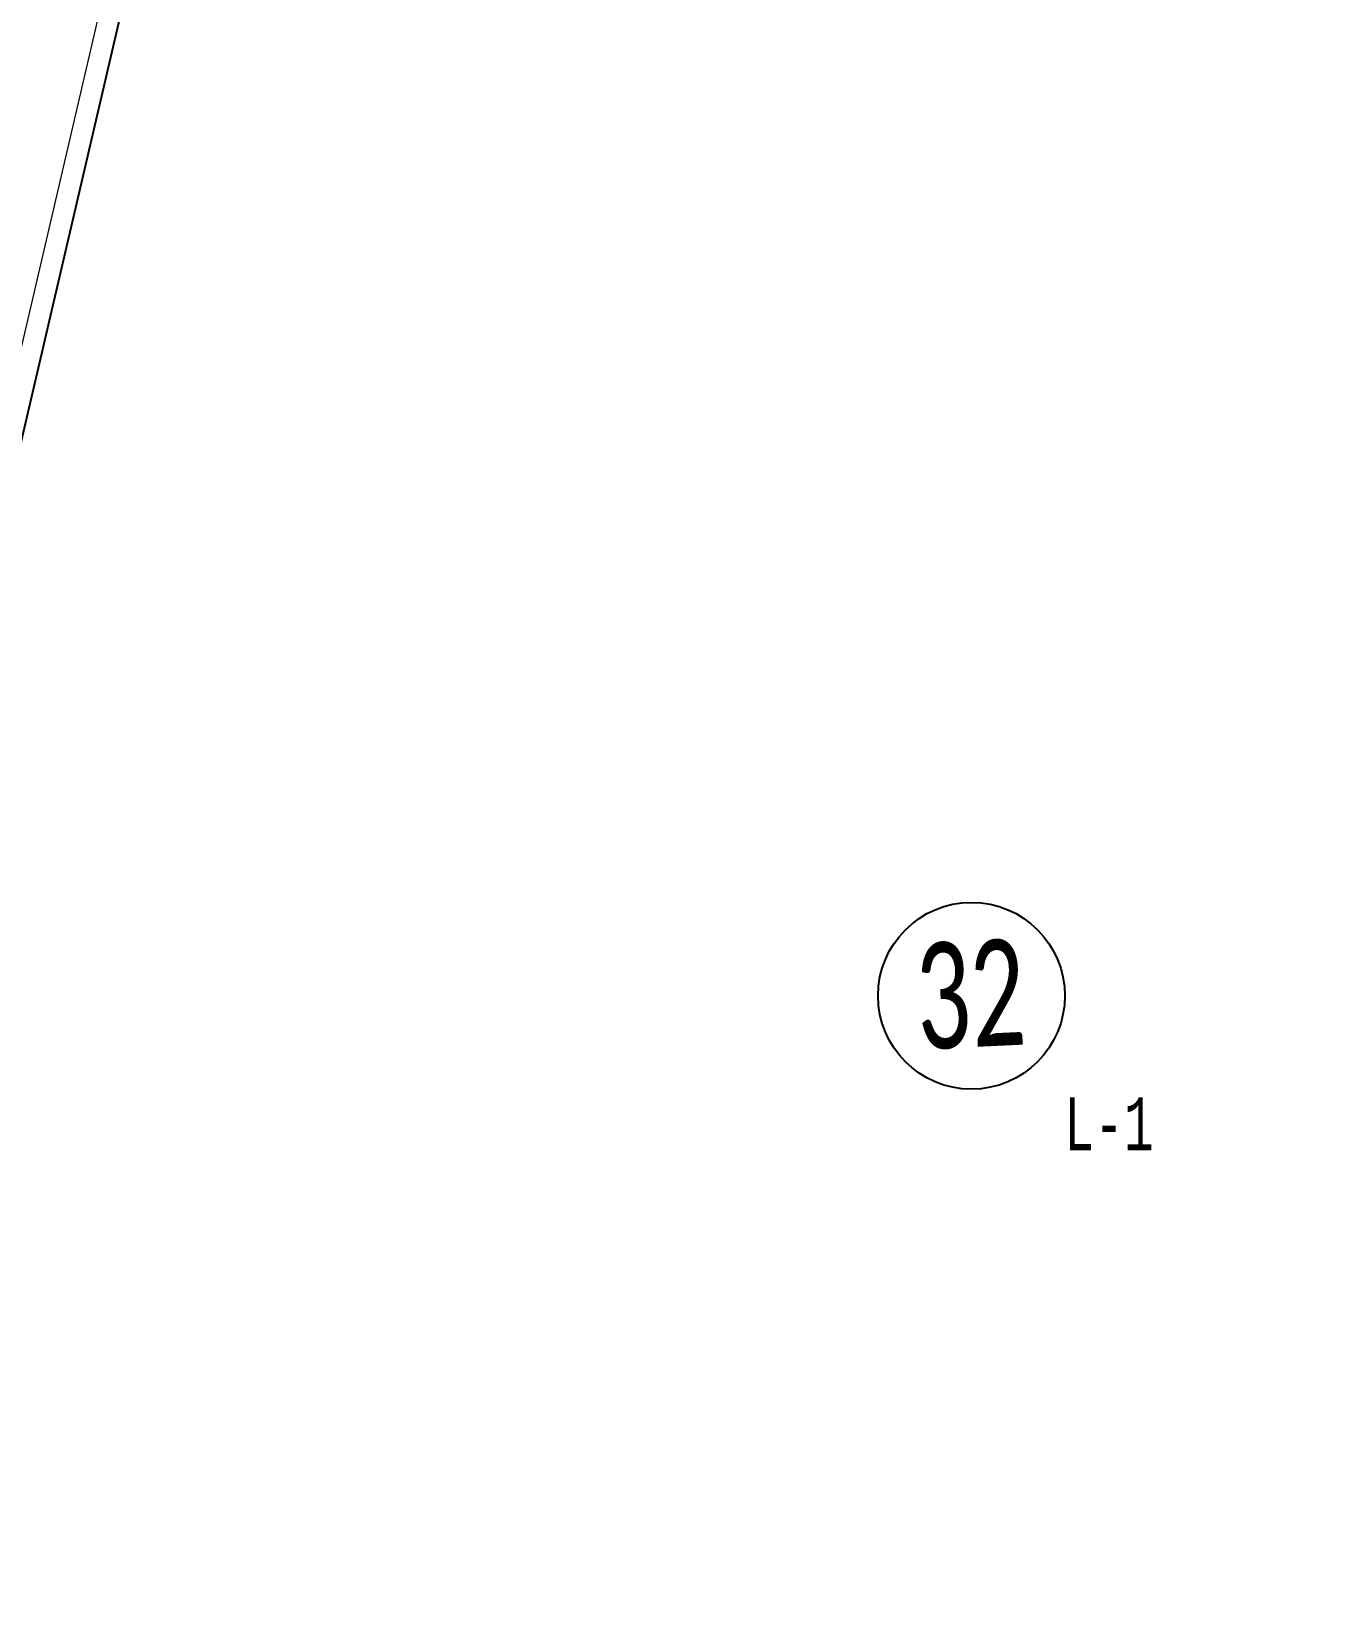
# Model space of a CAD drawing. Header units: millimetres. Extents: x 474016 to 477875, y 2288607 to 2292200.
# Drawn here: x 474258 to 474379.3, y 2289066 to 2289213.9 of the extents above; entities that cross this region are included whole.
import ezdxf
from ezdxf.enums import TextEntityAlignment as Align

# ---------------------------------------------------------------- set-up
doc = ezdxf.new("R2010")
doc.units = ezdxf.units.MM
doc.header["$LTSCALE"] = 50
doc.layers.add('BANQUETA', color=251, linetype='Continuous', lineweight=5)
doc.layers.add('NO DE MZ', color=3, linetype='Continuous', lineweight=18)
doc.layers.add('CVL_LOTIF', color=1, linetype='Continuous')
doc.layers.add('MZ Y LT', color=7, linetype='Continuous', lineweight=13, true_color=0x0d2bf2)
doc.styles.add('Legend', font='calibri.ttf')
doc.styles.add('MONOTXT4', font='MONOTXT4.shx', dxfattribs={"width": 0.55})

msp = doc.modelspace()

# ---------------------------------------------------------------- linework, layer by layer
at = {"color": 3}
msp.add_circle((474346.69, 2289123), 8.81, dxfattribs=at)
at = {"layer": 'BANQUETA', "linetype": 'ByBlock'}
msp.add_lwpolyline([(474418.1, 2288963.59), (474480.54, 2289187.08, 0.414214), (474479.15, 2289189.54), (474273.83, 2289246.91, 0.427008), (474271.34, 2289245.43), (474218.63, 2289019.23, 0.401534), (474220.04, 2289016.85), (474415.63, 2288962.21, 0.414214)], format="xyb", close=True, dxfattribs=at)
at = {"layer": 'CVL_LOTIF'}
msp.add_lwpolyline([(474478.61, 2289187.62), (474273.29, 2289244.98), (474226.26, 2289043.15), (474422.9, 2288988.21)], close=True, dxfattribs=at)

# ---------------------------------------------------------------- texts
at = {"layer": 'MZ Y LT', "lineweight": 13, "style": 'MONOTXT4', "width": 0.65}
msp.add_text('L-1', height=5, dxfattribs=at).set_placement((474359.66, 2289110.94), align=Align.MIDDLE)
at = {"layer": 'NO DE MZ', "lineweight": 9, "style": 'Legend', "width": 0.65}
msp.add_text('32', height=10, rotation=2.7155, dxfattribs=at).set_placement((474346.59, 2289123.17), align=Align.MIDDLE)

doc.saveas('drawing.dxf')
